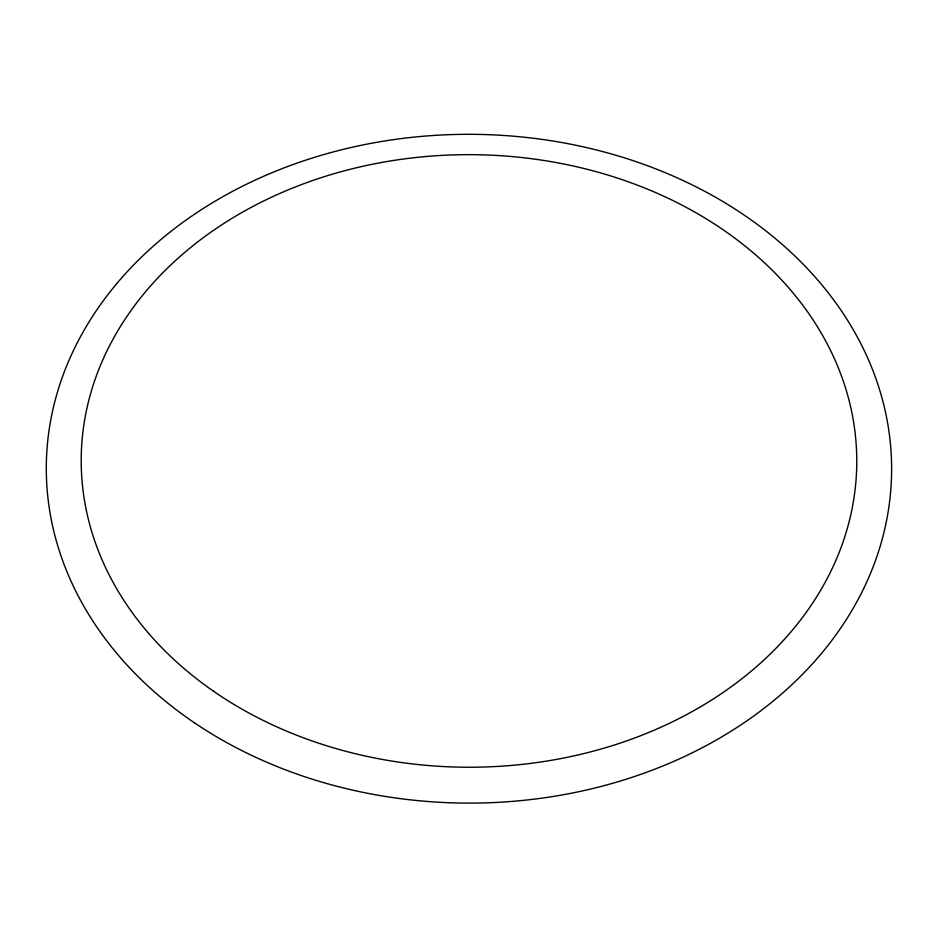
<?xml version="1.0" encoding="UTF-8"?>
<svg xmlns="http://www.w3.org/2000/svg" width="937" height="937" viewBox="0 0 937 937"><rect width="100%" height="100%" fill="white"/><g stroke="black" fill="none" stroke-linecap="round" stroke-linejoin="round"><path stroke-width="1.41" d="M194.521 722.849A422.657 334.392 0.1 0 0 884.563 529.85A422.657 334.392 0.1 0 0 327.798 153.422A422.657 334.392 0.1 0 0 194.521 722.849M213.683 691.33A387.789 306.294 0.1 0 0 849.426 520.527A387.789 306.294 0.1 0 0 343.809 170.967A387.789 306.294 0.1 0 0 213.683 691.33"/></g></svg>
